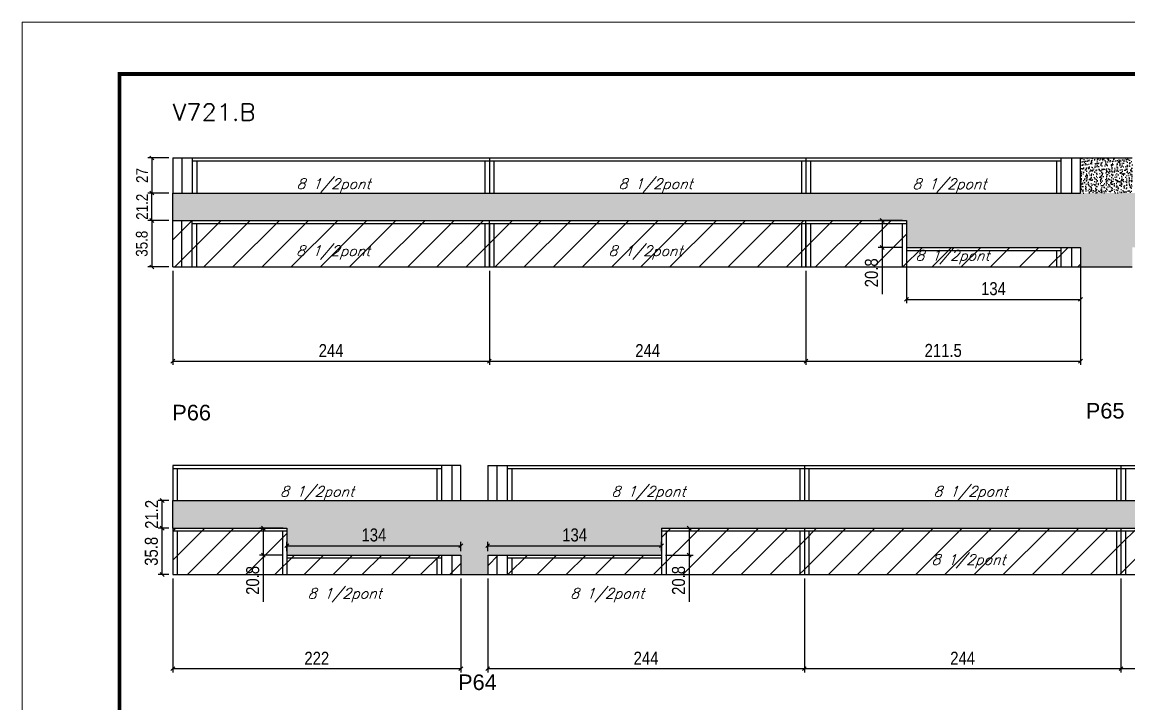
# Model space of a CAD drawing. Extents: x -20960 to -5926, y -2106 to 21915.
# Drawn here: x -7438 to -6586, y 14498 to 15024 of the extents above; entities that cross this region are included whole.
import ezdxf

# ---------------------------------------------------------------- set-up
doc = ezdxf.new("R2010")
doc.units = 0
doc.linetypes.add('DASHED', pattern=[0.75, 0.5, -0.25])
for name, color, linetype in [('5', 5, 'Continuous'), ('COTA', 241, 'Continuous'), ('Painéis', 200, 'Continuous'), ('Reaproveitamento', 251, 'Continuous'), ('SARR_2.2x7', 40, 'Continuous'), ('SARR_3.5x7', 81, 'Continuous'), ('texto', 7, 'Continuous')]:
    doc.layers.add(name, color=color, linetype=linetype)
for name, color, linetype, lineweight in [('Folhas', 255, 'Continuous', 9), ('SARRAFO DE PRESSAO', 251, 'DASHED', 9), ('Texto Seção', 7, 'Continuous', 15)]:
    doc.layers.add(name, color=color, linetype=linetype, lineweight=lineweight)
doc.styles.add('COTA TECNICA', font='techl___.ttf', dxfattribs={"height": 10})
doc.styles.add('COTA TECNICA-50', font='techl___.ttf', dxfattribs={"height": 9})
doc.styles.add('REGUA-120', font='ROMANS.shx', dxfattribs={"height": 15})
doc.styles.add('Romans', font='romans.shx')
doc.styles.get("Standard").update_dxf_attribs({"font": 'arial.ttf'})
doc.dimstyles.new('COTA PAINEL-50', dxfattribs={"dimtxt": 9, "dimasz": 3, "dimexe": 3, "dimexo": 3, "dimgap": 3, "dimtad": 1, "dimdec": 1, "dimzin": 12, "dimdsep": 46, "dimtxsty": 'COTA TECNICA-50', "dimblk1": 'OBLIQUE', "dimblk2": 'OBLIQUE', "dimsah": 1, "dimcen": 0.9, "dimclrd": 4, "dimclre": 4, "dimclrt": 240, "dimadec": 1, "dimazin": 3, "dimtfac": 1, "dimtdec": 1, "dimtmove": 0, "dimatfit": 3, "dimfxl": 1, "dimtolj": 1, "dimtzin": 12, "dimarcsym": 0})
doc.dimstyles.new('PAINEL', dxfattribs={"dimtxt": 10, "dimasz": 3, "dimexe": 3, "dimexo": 3, "dimgap": 3, "dimtad": 1, "dimdec": 1, "dimzin": 12, "dimdsep": 46, "dimtxsty": 'COTA TECNICA', "dimblk1": 'OBLIQUE', "dimblk2": 'OBLIQUE', "dimsah": 1, "dimcen": 0.9, "dimclrd": 4, "dimclre": 4, "dimclrt": 240, "dimadec": 1, "dimazin": 3, "dimtfac": 1, "dimtdec": 1, "dimtmove": 0, "dimatfit": 3, "dimfxl": 1, "dimtolj": 1, "dimtzin": 12, "dimarcsym": 0})
pattern_1 = [(45, (4755, -2297.15), (-11.22532, 11.22532), [])]
pattern_2 = [(45, (4755, -2319.664), (-11.22532, 11.22532), [])]

# ---------------------------------------------------------------- blocks, each defined once
blk = doc.blocks.new('9999999999')
at = {"layer": 'Folhas'}
blk.add_lwpolyline([(98138.98, 34190.21), (99623.98, 34190.21), (99623.98, 35240.21), (98138.98, 35240.21)], close=True, dxfattribs=at)
at = {"layer": 'Folhas', "color": 30, "const_width": 3}
blk.add_lwpolyline([(98213.98, 34230.21), (99583.98, 34230.21), (99583.98, 35200.21), (98213.98, 35200.21)], close=True, dxfattribs=at)
blk = doc.blocks.new('_Oblique')
at = {"color": 0, "linetype": 'ByBlock', "lineweight": -2}
blk.add_line((-0.5, -0.5), (0.5, 0.5), dxfattribs=at)
blk = doc.blocks.new('*D833')
at = {"layer": 'COTA', "color": 4, "lineweight": -2, "ltscale": 25, "transparency": 16777216}
for p, q in [((-7322.43, 14832.2), (-7322.43, 14759.66)), ((-7078.43, 14832.2), (-7078.43, 14759.66)), ((-7322.43, 14762.66), (-7078.43, 14762.66))]:
    blk.add_line(p, q, dxfattribs=at)
at = {"layer": 'Defpoints', "color": 0, "ltscale": 25, "transparency": 16777216}
for p in [(-7322.43, 14835.2), (-7078.43, 14835.2), (-7078.43, 14762.66)]:
    blk.add_point(p, dxfattribs=at)
at = {"layer": 'COTA', "color": 4, "lineweight": -2, "ltscale": 25, "transparency": 16777216, "xscale": 3, "yscale": 3, "zscale": 3, "rotation": 180}
blk.add_blockref('_Oblique', (-7322.43, 14762.66), dxfattribs=at)
at = {"layer": 'COTA', "color": 4, "lineweight": -2, "ltscale": 25, "transparency": 16777216, "xscale": 3, "yscale": 3, "zscale": 3}
blk.add_blockref('_Oblique', (-7078.43, 14762.66), dxfattribs=at)
at = {"layer": 'COTA', "color": 240, "ltscale": 25, "transparency": 16777216, "insert": (-7200.43, 14770.73), "char_height": 10, "attachment_point": 5, "style": 'COTA TECNICA'}
blk.add_mtext('\\A1;244', dxfattribs=at)
blk = doc.blocks.new('*D834')
at = {"layer": 'COTA', "color": 4, "lineweight": -2, "ltscale": 25, "transparency": 16777216}
for p, q in [((-7078.43, 14832.2), (-7078.43, 14759.66)), ((-6834.43, 14832.2), (-6834.43, 14759.66)), ((-7078.43, 14762.66), (-6834.43, 14762.66))]:
    blk.add_line(p, q, dxfattribs=at)
at = {"layer": 'Defpoints', "color": 0, "ltscale": 25, "transparency": 16777216}
for p in [(-7078.43, 14835.2), (-6834.43, 14835.2), (-6834.43, 14762.66)]:
    blk.add_point(p, dxfattribs=at)
at = {"layer": 'COTA', "color": 4, "lineweight": -2, "ltscale": 25, "transparency": 16777216, "xscale": 3, "yscale": 3, "zscale": 3, "rotation": 180}
blk.add_blockref('_Oblique', (-7078.43, 14762.66), dxfattribs=at)
at = {"layer": 'COTA', "color": 4, "lineweight": -2, "ltscale": 25, "transparency": 16777216, "xscale": 3, "yscale": 3, "zscale": 3}
blk.add_blockref('_Oblique', (-6834.43, 14762.66), dxfattribs=at)
at = {"layer": 'COTA', "color": 240, "ltscale": 25, "transparency": 16777216, "insert": (-6956.43, 14770.73), "char_height": 10, "attachment_point": 5, "style": 'COTA TECNICA'}
blk.add_mtext('\\A1;244', dxfattribs=at)
blk = doc.blocks.new('*D852')
at = {"layer": 'COTA', "color": 4, "lineweight": -2, "ltscale": 25, "transparency": 16777216}
for p, q in [((-6834.43, 14832.2), (-6834.43, 14759.66)), ((-6622.93, 14832.2), (-6622.93, 14759.66)), ((-6834.43, 14762.66), (-6622.93, 14762.66))]:
    blk.add_line(p, q, dxfattribs=at)
at = {"layer": 'Defpoints', "color": 0, "ltscale": 25, "transparency": 16777216}
for p in [(-6834.43, 14835.2), (-6622.93, 14835.2), (-6622.93, 14762.66)]:
    blk.add_point(p, dxfattribs=at)
at = {"layer": 'COTA', "color": 4, "lineweight": -2, "ltscale": 25, "transparency": 16777216, "xscale": 3, "yscale": 3, "zscale": 3, "rotation": 180}
blk.add_blockref('_Oblique', (-6834.43, 14762.66), dxfattribs=at)
at = {"layer": 'COTA', "color": 4, "lineweight": -2, "ltscale": 25, "transparency": 16777216, "xscale": 3, "yscale": 3, "zscale": 3}
blk.add_blockref('_Oblique', (-6622.93, 14762.66), dxfattribs=at)
at = {"layer": 'COTA', "color": 240, "ltscale": 25, "transparency": 16777216, "insert": (-6728.68, 14770.77), "char_height": 10, "attachment_point": 5, "style": 'COTA TECNICA'}
blk.add_mtext('\\A1;211.5', dxfattribs=at)
blk = doc.blocks.new('*D853')
at = {"layer": 'COTA', "color": 4, "lineweight": -2, "ltscale": 25, "transparency": 16777216}
for p, q in [((-6756.93, 14847.2), (-6756.93, 14807.2)), ((-6622.93, 14847.2), (-6622.93, 14807.2)), ((-6756.93, 14810.2), (-6622.93, 14810.2))]:
    blk.add_line(p, q, dxfattribs=at)
at = {"layer": 'Defpoints', "color": 0, "ltscale": 25, "transparency": 16777216}
for p in [(-6756.93, 14850.2), (-6622.93, 14850.2), (-6622.93, 14810.2)]:
    blk.add_point(p, dxfattribs=at)
at = {"layer": 'COTA', "color": 4, "lineweight": -2, "ltscale": 25, "transparency": 16777216, "xscale": 3, "yscale": 3, "zscale": 3, "rotation": 180}
blk.add_blockref('_Oblique', (-6756.93, 14810.2), dxfattribs=at)
at = {"layer": 'COTA', "color": 4, "lineweight": -2, "ltscale": 25, "transparency": 16777216, "xscale": 3, "yscale": 3, "zscale": 3}
blk.add_blockref('_Oblique', (-6622.93, 14810.2), dxfattribs=at)
at = {"layer": 'COTA', "color": 240, "ltscale": 25, "transparency": 16777216, "insert": (-6689.93, 14818.42), "char_height": 10, "attachment_point": 5, "style": 'COTA TECNICA'}
blk.add_mtext('\\A1;134', dxfattribs=at)
blk = doc.blocks.new('*D855')
at = {"layer": 'COTA', "color": 4, "lineweight": -2, "ltscale": 25, "transparency": 16777216}
for p, q in [((-6759.93, 14871), (-6778.79, 14871)), ((-6775.79, 14871), (-6775.79, 14850.2)), ((-6759.93, 14850.2), (-6778.79, 14850.2)), ((-6775.79, 14850.2), (-6775.79, 14814.15))]:
    blk.add_line(p, q, dxfattribs=at)
at = {"layer": 'Defpoints', "color": 0, "ltscale": 25, "transparency": 16777216}
for p in [(-6756.93, 14871), (-6775.79, 14850.2), (-6756.93, 14850.2)]:
    blk.add_point(p, dxfattribs=at)
at = {"layer": 'COTA', "color": 4, "lineweight": -2, "ltscale": 25, "transparency": 16777216, "xscale": 3, "yscale": 3, "zscale": 3}
for p, rotation in [((-6775.79, 14871), 90), ((-6775.79, 14850.2), 270)]:
    blk.add_blockref('_Oblique', p, dxfattribs=dict(at, rotation=rotation))
at = {"layer": 'COTA', "color": 240, "ltscale": 25, "transparency": 16777216, "insert": (-6783.92, 14830.68), "char_height": 10, "attachment_point": 5, "rotation": 90, "style": 'COTA TECNICA'}
blk.add_mtext('\\A1;20.8', dxfattribs=at)
blk = doc.blocks.new('*D837')
at = {"layer": 'COTA', "color": 4, "lineweight": -2, "ltscale": 25, "transparency": 16777216}
for p, q in [((-7322.43, 14595.08), (-7322.43, 14522.54)), ((-7100.43, 14595.08), (-7100.43, 14522.54)), ((-7322.43, 14525.54), (-7100.43, 14525.54))]:
    blk.add_line(p, q, dxfattribs=at)
at = {"layer": 'Defpoints', "color": 0, "ltscale": 25, "transparency": 16777216}
for p in [(-7322.43, 14598.08), (-7100.43, 14598.08), (-7100.43, 14525.54)]:
    blk.add_point(p, dxfattribs=at)
at = {"layer": 'COTA', "color": 4, "lineweight": -2, "ltscale": 25, "transparency": 16777216, "xscale": 3, "yscale": 3, "zscale": 3, "rotation": 180}
blk.add_blockref('_Oblique', (-7322.43, 14525.54), dxfattribs=at)
at = {"layer": 'COTA', "color": 4, "lineweight": -2, "ltscale": 25, "transparency": 16777216, "xscale": 3, "yscale": 3, "zscale": 3}
blk.add_blockref('_Oblique', (-7100.43, 14525.54), dxfattribs=at)
at = {"layer": 'COTA', "color": 240, "ltscale": 25, "transparency": 16777216, "insert": (-7211.43, 14533.54), "char_height": 10, "attachment_point": 5, "style": 'COTA TECNICA'}
blk.add_mtext('\\A1;222', dxfattribs=at)
blk = doc.blocks.new('*D859')
at = {"layer": 'COTA', "color": 4, "lineweight": -2, "ltscale": 25, "transparency": 16777216}
for p, q in [((-7234.43, 14616.08), (-7234.43, 14623.32)), ((-7234.43, 14620.32), (-7100.43, 14620.32)), ((-7100.43, 14616.08), (-7100.43, 14623.32))]:
    blk.add_line(p, q, dxfattribs=at)
at = {"layer": 'Defpoints', "color": 0, "ltscale": 25, "transparency": 16777216}
for p in [(-7100.43, 14620.32), (-7234.43, 14613.08), (-7100.43, 14613.08)]:
    blk.add_point(p, dxfattribs=at)
at = {"layer": 'COTA', "color": 4, "lineweight": -2, "ltscale": 25, "transparency": 16777216, "xscale": 3, "yscale": 3, "zscale": 3, "rotation": 180}
blk.add_blockref('_Oblique', (-7234.43, 14620.32), dxfattribs=at)
at = {"layer": 'COTA', "color": 4, "lineweight": -2, "ltscale": 25, "transparency": 16777216, "xscale": 3, "yscale": 3, "zscale": 3}
blk.add_blockref('_Oblique', (-7100.43, 14620.32), dxfattribs=at)
at = {"layer": 'COTA', "color": 240, "ltscale": 25, "transparency": 16777216, "insert": (-7167.43, 14628.54), "char_height": 10, "attachment_point": 5, "style": 'COTA TECNICA'}
blk.add_mtext('\\A1;134', dxfattribs=at)
blk = doc.blocks.new('*D860')
at = {"layer": 'COTA', "color": 4, "lineweight": -2, "ltscale": 25, "transparency": 16777216}
for p, q in [((-7237.43, 14633.88), (-7255.64, 14633.88)), ((-7252.64, 14633.88), (-7252.64, 14613.08)), ((-7237.43, 14613.08), (-7255.64, 14613.08)), ((-7252.64, 14613.08), (-7252.64, 14577.04))]:
    blk.add_line(p, q, dxfattribs=at)
at = {"layer": 'Defpoints', "color": 0, "ltscale": 25, "transparency": 16777216}
for p in [(-7234.43, 14633.88), (-7252.64, 14613.08), (-7234.43, 14613.08)]:
    blk.add_point(p, dxfattribs=at)
at = {"layer": 'COTA', "color": 4, "lineweight": -2, "ltscale": 25, "transparency": 16777216, "xscale": 3, "yscale": 3, "zscale": 3}
for p, rotation in [((-7252.64, 14633.88), 90), ((-7252.64, 14613.08), 270)]:
    blk.add_blockref('_Oblique', p, dxfattribs=dict(at, rotation=rotation))
at = {"layer": 'COTA', "color": 240, "ltscale": 25, "transparency": 16777216, "insert": (-7260.77, 14593.56), "char_height": 10, "attachment_point": 5, "rotation": 90, "style": 'COTA TECNICA'}
blk.add_mtext('\\A1;20.8', dxfattribs=at)
blk = doc.blocks.new('*D840')
at = {"layer": 'COTA', "color": 4, "lineweight": -2, "ltscale": 25, "transparency": 16777216}
for p, q in [((-7079.7, 14595.08), (-7079.7, 14522.54)), ((-6835.7, 14541.08), (-6835.7, 14522.54)), ((-7079.7, 14525.54), (-6835.7, 14525.54))]:
    blk.add_line(p, q, dxfattribs=at)
at = {"layer": 'Defpoints', "color": 0, "ltscale": 25, "transparency": 16777216}
for p in [(-7079.7, 14598.08), (-6835.7, 14544.08), (-6835.7, 14525.54)]:
    blk.add_point(p, dxfattribs=at)
at = {"layer": 'COTA', "color": 4, "lineweight": -2, "ltscale": 25, "transparency": 16777216, "xscale": 3, "yscale": 3, "zscale": 3, "rotation": 180}
blk.add_blockref('_Oblique', (-7079.7, 14525.54), dxfattribs=at)
at = {"layer": 'COTA', "color": 4, "lineweight": -2, "ltscale": 25, "transparency": 16777216, "xscale": 3, "yscale": 3, "zscale": 3}
blk.add_blockref('_Oblique', (-6835.7, 14525.54), dxfattribs=at)
at = {"layer": 'COTA', "color": 240, "ltscale": 25, "transparency": 16777216, "insert": (-6957.7, 14533.61), "char_height": 10, "attachment_point": 5, "style": 'COTA TECNICA'}
blk.add_mtext('\\A1;244', dxfattribs=at)
blk = doc.blocks.new('*D864')
at = {"layer": 'COTA', "color": 4, "lineweight": -2, "ltscale": 25, "transparency": 16777216}
for p, q in [((-6835.7, 14595.08), (-6835.7, 14522.54)), ((-6591.7, 14595.08), (-6591.7, 14522.54)), ((-6835.7, 14525.54), (-6591.7, 14525.54))]:
    blk.add_line(p, q, dxfattribs=at)
at = {"layer": 'Defpoints', "color": 0, "ltscale": 25, "transparency": 16777216}
for p in [(-6835.7, 14598.08), (-6591.7, 14598.08), (-6591.7, 14525.54)]:
    blk.add_point(p, dxfattribs=at)
at = {"layer": 'COTA', "color": 4, "lineweight": -2, "ltscale": 25, "transparency": 16777216, "xscale": 3, "yscale": 3, "zscale": 3, "rotation": 180}
blk.add_blockref('_Oblique', (-6835.7, 14525.54), dxfattribs=at)
at = {"layer": 'COTA', "color": 4, "lineweight": -2, "ltscale": 25, "transparency": 16777216, "xscale": 3, "yscale": 3, "zscale": 3}
blk.add_blockref('_Oblique', (-6591.7, 14525.54), dxfattribs=at)
at = {"layer": 'COTA', "color": 240, "ltscale": 25, "transparency": 16777216, "insert": (-6713.7, 14533.61), "char_height": 10, "attachment_point": 5, "style": 'COTA TECNICA'}
blk.add_mtext('\\A1;244', dxfattribs=at)
blk = doc.blocks.new('*D841')
at = {"layer": 'COTA', "color": 4, "lineweight": -2, "ltscale": 25, "transparency": 16777216}
for p, q in [((-6591.7, 14595.08), (-6591.7, 14522.54)), ((-6369.7, 14595.08), (-6369.7, 14522.54)), ((-6591.7, 14525.54), (-6369.7, 14525.54))]:
    blk.add_line(p, q, dxfattribs=at)
at = {"layer": 'Defpoints', "color": 0, "ltscale": 25, "transparency": 16777216}
for p in [(-6591.7, 14598.08), (-6369.7, 14598.08), (-6369.7, 14525.54)]:
    blk.add_point(p, dxfattribs=at)
at = {"layer": 'COTA', "color": 4, "lineweight": -2, "ltscale": 25, "transparency": 16777216, "xscale": 3, "yscale": 3, "zscale": 3, "rotation": 180}
blk.add_blockref('_Oblique', (-6591.7, 14525.54), dxfattribs=at)
at = {"layer": 'COTA', "color": 4, "lineweight": -2, "ltscale": 25, "transparency": 16777216, "xscale": 3, "yscale": 3, "zscale": 3}
blk.add_blockref('_Oblique', (-6369.7, 14525.54), dxfattribs=at)
at = {"layer": 'COTA', "color": 240, "ltscale": 25, "transparency": 16777216, "insert": (-6480.7, 14533.54), "char_height": 10, "attachment_point": 5, "style": 'COTA TECNICA'}
blk.add_mtext('\\A1;222', dxfattribs=at)
blk = doc.blocks.new('*D842')
at = {"layer": 'COTA', "color": 4, "lineweight": -2, "ltscale": 25, "transparency": 16777216}
for p, q in [((-7079.7, 14616.08), (-7079.7, 14623.32)), ((-7079.7, 14620.32), (-6945.7, 14620.32)), ((-6945.7, 14616.08), (-6945.7, 14623.32))]:
    blk.add_line(p, q, dxfattribs=at)
at = {"layer": 'Defpoints', "color": 0, "ltscale": 25, "transparency": 16777216}
for p in [(-6945.7, 14620.32), (-7079.7, 14613.08), (-6945.7, 14613.08)]:
    blk.add_point(p, dxfattribs=at)
at = {"layer": 'COTA', "color": 4, "lineweight": -2, "ltscale": 25, "transparency": 16777216, "xscale": 3, "yscale": 3, "zscale": 3, "rotation": 180}
blk.add_blockref('_Oblique', (-7079.7, 14620.32), dxfattribs=at)
at = {"layer": 'COTA', "color": 4, "lineweight": -2, "ltscale": 25, "transparency": 16777216, "xscale": 3, "yscale": 3, "zscale": 3}
blk.add_blockref('_Oblique', (-6945.7, 14620.32), dxfattribs=at)
at = {"layer": 'COTA', "color": 240, "ltscale": 25, "transparency": 16777216, "insert": (-7012.7, 14628.54), "char_height": 10, "attachment_point": 5, "style": 'COTA TECNICA'}
blk.add_mtext('\\A1;134', dxfattribs=at)
blk = doc.blocks.new('*D865')
at = {"layer": 'COTA', "color": 4, "lineweight": -2, "ltscale": 25, "transparency": 16777216}
for p, q in [((-6942.7, 14633.88), (-6921.49, 14633.88)), ((-6924.49, 14633.88), (-6924.49, 14613.08)), ((-6942.7, 14613.08), (-6921.49, 14613.08)), ((-6924.49, 14613.08), (-6924.49, 14577.04))]:
    blk.add_line(p, q, dxfattribs=at)
at = {"layer": 'Defpoints', "color": 0, "ltscale": 25, "transparency": 16777216}
for p in [(-6945.7, 14633.88), (-6945.7, 14613.08), (-6924.49, 14613.08)]:
    blk.add_point(p, dxfattribs=at)
at = {"layer": 'COTA', "color": 4, "lineweight": -2, "ltscale": 25, "transparency": 16777216, "xscale": 3, "yscale": 3, "zscale": 3}
for p, rotation in [((-6924.49, 14633.88), 90), ((-6924.49, 14613.08), 270)]:
    blk.add_blockref('_Oblique', p, dxfattribs=dict(at, rotation=rotation))
at = {"layer": 'COTA', "color": 240, "ltscale": 25, "transparency": 16777216, "insert": (-6932.61, 14593.56), "char_height": 10, "attachment_point": 5, "rotation": 90, "style": 'COTA TECNICA'}
blk.add_mtext('\\A1;20.8', dxfattribs=at)
blk = doc.blocks.new('*D849')
at = {"layer": 'COTA', "color": 4, "lineweight": -2, "ltscale": 25, "transparency": 16777216}
for p, q in [((-7325.43, 14633.88), (-7333.64, 14633.88)), ((-7330.64, 14598.08), (-7330.64, 14633.88)), ((-7325.43, 14598.08), (-7333.64, 14598.08))]:
    blk.add_line(p, q, dxfattribs=at)
at = {"layer": 'Defpoints', "color": 0, "ltscale": 25, "transparency": 16777216}
for p in [(-7330.64, 14633.88), (-7322.43, 14633.88), (-7322.43, 14598.08)]:
    blk.add_point(p, dxfattribs=at)
at = {"layer": 'COTA', "color": 4, "lineweight": -2, "ltscale": 25, "transparency": 16777216, "xscale": 3, "yscale": 3, "zscale": 3}
for p, rotation in [((-7330.64, 14633.88), 90), ((-7330.64, 14598.08), 270)]:
    blk.add_blockref('_Oblique', p, dxfattribs=dict(at, rotation=rotation))
at = {"layer": 'COTA', "color": 240, "ltscale": 25, "transparency": 16777216, "insert": (-7338.88, 14615.98), "char_height": 10, "attachment_point": 5, "rotation": 90, "style": 'COTA TECNICA'}
blk.add_mtext('\\A1;35.8', dxfattribs=at)
blk = doc.blocks.new('*D850')
at = {"layer": 'COTA', "color": 4, "lineweight": -2, "ltscale": 25, "transparency": 16777216}
for p, q in [((-7325.43, 14655.08), (-7333.64, 14655.08)), ((-7330.64, 14633.88), (-7330.64, 14655.08)), ((-7325.43, 14633.88), (-7333.64, 14633.88))]:
    blk.add_line(p, q, dxfattribs=at)
at = {"layer": 'Defpoints', "color": 0, "ltscale": 25, "transparency": 16777216}
for p in [(-7330.64, 14655.08), (-7322.43, 14655.08), (-7322.43, 14633.88)]:
    blk.add_point(p, dxfattribs=at)
at = {"layer": 'COTA', "color": 4, "lineweight": -2, "ltscale": 25, "transparency": 16777216, "xscale": 3, "yscale": 3, "zscale": 3}
for p, rotation in [((-7330.64, 14655.08), 90), ((-7330.64, 14633.88), 270)]:
    blk.add_blockref('_Oblique', p, dxfattribs=dict(at, rotation=rotation))
at = {"layer": 'COTA', "color": 240, "ltscale": 25, "transparency": 16777216, "insert": (-7338.7, 14644.48), "char_height": 10, "attachment_point": 5, "rotation": 90, "style": 'COTA TECNICA'}
blk.add_mtext('\\A1;21.2', dxfattribs=at)
blk = doc.blocks.new('*D845')
at = {"layer": 'COTA', "color": 4, "lineweight": -2, "transparency": 16777216}
for p, q in [((-7325.43, 14892.2), (-7341.53, 14892.2)), ((-7338.53, 14871), (-7338.53, 14892.2)), ((-7325.43, 14871), (-7341.53, 14871))]:
    blk.add_line(p, q, dxfattribs=at)
at = {"layer": 'Defpoints', "color": 0, "transparency": 16777216}
for p in [(-7338.53, 14892.2), (-7322.43, 14892.2), (-7322.43, 14871)]:
    blk.add_point(p, dxfattribs=at)
at = {"layer": 'COTA', "color": 4, "lineweight": -2, "transparency": 16777216, "xscale": 3, "yscale": 3, "zscale": 3}
for p, rotation in [((-7338.53, 14892.2), 90), ((-7338.53, 14871), 270)]:
    blk.add_blockref('_Oblique', p, dxfattribs=dict(at, rotation=rotation))
at = {"layer": 'COTA', "color": 240, "transparency": 16777216, "insert": (-7346.08, 14881.6), "char_height": 9, "attachment_point": 5, "rotation": 90, "style": 'COTA TECNICA-50'}
blk.add_mtext('\\A1;21.2', dxfattribs=at)
blk = doc.blocks.new('*D846')
at = {"layer": 'COTA', "color": 4, "lineweight": -2, "transparency": 16777216}
for p, q in [((-7325.43, 14871), (-7341.53, 14871)), ((-7338.53, 14871), (-7338.53, 14835.2)), ((-7325.43, 14835.2), (-7341.53, 14835.2))]:
    blk.add_line(p, q, dxfattribs=at)
at = {"layer": 'Defpoints', "color": 0, "transparency": 16777216}
for p in [(-7322.43, 14871), (-7338.53, 14835.2), (-7322.43, 14835.2)]:
    blk.add_point(p, dxfattribs=at)
at = {"layer": 'COTA', "color": 4, "lineweight": -2, "transparency": 16777216, "xscale": 3, "yscale": 3, "zscale": 3}
for p, rotation in [((-7338.53, 14871), 90), ((-7338.53, 14835.2), 270)]:
    blk.add_blockref('_Oblique', p, dxfattribs=dict(at, rotation=rotation))
at = {"layer": 'COTA', "color": 240, "transparency": 16777216, "insert": (-7346.24, 14853.1), "char_height": 9, "attachment_point": 5, "rotation": 90, "style": 'COTA TECNICA-50'}
blk.add_mtext('\\A1;35.8', dxfattribs=at)
blk = doc.blocks.new('*D873')
at = {"layer": 'COTA', "color": 4, "lineweight": -2, "transparency": 16777216}
for p, q in [((-7325.43, 14919.2), (-7341.53, 14919.2)), ((-7338.53, 14919.2), (-7338.53, 14892.2)), ((-7325.43, 14892.2), (-7341.53, 14892.2))]:
    blk.add_line(p, q, dxfattribs=at)
at = {"layer": 'Defpoints', "color": 0, "transparency": 16777216}
for p in [(-7322.43, 14919.2), (-7338.53, 14892.2), (-7322.43, 14892.2)]:
    blk.add_point(p, dxfattribs=at)
at = {"layer": 'COTA', "color": 4, "lineweight": -2, "transparency": 16777216, "xscale": 3, "yscale": 3, "zscale": 3}
for p, rotation in [((-7338.53, 14919.2), 90), ((-7338.53, 14892.2), 270)]:
    blk.add_blockref('_Oblique', p, dxfattribs=dict(at, rotation=rotation))
at = {"layer": 'COTA', "color": 240, "transparency": 16777216, "insert": (-7346.09, 14905.7), "char_height": 9, "attachment_point": 5, "rotation": 90, "style": 'COTA TECNICA-50'}
blk.add_mtext('\\A1;27', dxfattribs=at)

msp = doc.modelspace()

# ---------------------------------------------------------------- hatches: boundary and pattern name
at = {"layer": 'COTA', "linetype": 'ByBlock'}
h = msp.add_hatch(dxfattribs=at)
h.set_pattern_fill('AR-CONC', color=256, scale=0.03)
h.set_pattern_definition([(50, (4768.5, 2297.15), (5.4655401, -0.4781726), [0.5715, -6.2865]), (355, (4768.5, 2297.15), (-1.0573026, 5.7317054), [0.4572, -5.0292175]), (100.451445, (4768.9555, 2297.1104), (4.4082374, 5.2535326), [0.4857003, -5.3427073]), (46.1842, (4768.5, 2298.674), (8.1323712, -1.2612698), [0.85725, -9.42975]), (96.63556, (4769.178, 2298.569), (7.122124, 7.4227837), [0.7285507, -8.0140682]), (351.18415, (4768.5, 2298.674), (7.122124, 7.4227837), [0.685799, -7.543792]), (21, (4769.262, 2298.293), (4.5484317, -3.067956), [0.5715, -6.2865]), (326, (4769.262, 2298.293), (1.8540609, 5.525639), [0.4572, -5.0292]), (71.451445, (4769.641, 2298.0376), (6.4024926, 2.457683), [0.4857003, -5.3426981]), (37.5, (4768.5, 2297.1502), (0.0926581, 2.53665117), [0, -4.96824, 0, -5.1054, 0, -5.04825]), (7.5, (4768.5, 2297.1502), (2.00458988, 3.00541724), [0, -2.91084, 0, -4.85394, 0, -1.92405]), (327.5, (4766.8007, 2297.1502), (4.06771786, -0.17186232), [0, -1.905, 0, -5.9436, 0, -7.8867]), (317.5, (4766.0387, 2297.1502), (4.44387544, 0.7627947), [0, -2.4765, 0, -3.94716, 0, -5.6007])])
h.paths.add_polyline_path([(-6582.93, 14919.2), (-6622.93, 14919.2), (-6622.93, 14892.2), (-6582.93, 14892.2)])
h = msp.add_hatch(dxfattribs=at)
h.set_pattern_fill('AR-CONC', color=256, scale=0.03)
h.set_pattern_definition([(50, (-146243.808, -16891.452), (5.46554007, -0.47817257), [0.5715, -6.2865]), (355, (-146243.808, -16891.452), (-1.05730264, 5.73170536), [0.4572, -5.02921753]), (100.4514447, (-146243.3526, -16891.492), (4.40823741, 5.25353256), [0.48570026, -5.34270734]), (46.1842, (-146243.808, -16889.928), (8.13237123, -1.26126984), [0.85725, -9.42975]), (96.6355576, (-146243.13, -16890.033), (7.122124, 7.42278374), [0.7285507, -8.01406824]), (351.184151, (-146243.808, -16889.928), (7.122124, 7.42278374), [0.685799, -7.54379196]), (21, (-146243.046, -16890.309), (4.54843174, -3.06795595), [0.5715, -6.2865]), (326, (-146243.046, -16890.309), (1.85406085, 5.52563898), [0.4572, -5.0292]), (71.451445, (-146242.667, -16890.565), (6.40249258, 2.45768307), [0.48570026, -5.34269813]), (37.5, (-146243.808, -16891.4522), (0.092658098, 2.536651166), [0, -4.96824, 0, -5.1054, 0, -5.04825]), (7.5, (-146243.808, -16891.4522), (2.004589875, 3.005417245), [0, -2.91084, 0, -4.85394, 0, -1.92405]), (327.5, (-146245.5073, -16891.4522), (4.067717855, -0.17186232), [0, -1.905, 0, -5.9436, 0, -7.8867]), (317.5, (-146246.2693, -16891.4522), (4.44387544, 0.76279473), [0, -2.4765, 0, -3.94716, 0, -5.6007])])
h.paths.add_polyline_path([(-6622.93, 14892.2), (-6756.93, 14892.2), (-7322.43, 14892.2), (-7322.43, 14871), (-6756.93, 14871), (-6756.93, 14850.2), (-6622.93, 14850.2), (-6622.93, 14835.2), (-6582.93, 14835.2), (-6582.93, 14850.2), (-6448.93, 14850.2), (-6448.93, 14871), (-6094.93, 14871), (-6094.93, 14871), (-6094.93, 14892.2), (-6448.93, 14892.2), (-6582.93, 14892.2)])
h = msp.add_hatch(dxfattribs=at)
h.set_pattern_fill('AR-CONC', color=256, scale=0.03)
h.set_pattern_definition([(50, (-147763.463, -14906.503), (5.46554007, -0.47817257), [0.5715, -6.2865]), (355, (-147763.463, -14906.503), (-1.05730264, 5.73170536), [0.4572, -5.02921753]), (100.4514447, (-147763.0074, -14906.543), (4.40823741, 5.25353256), [0.48570026, -5.34270734]), (46.1842, (-147763.463, -14904.979), (8.13237123, -1.26126984), [0.85725, -9.42975]), (96.6355576, (-147762.785, -14905.084), (7.122124, 7.42278374), [0.7285507, -8.01406824]), (351.184151, (-147763.463, -14904.979), (7.122124, 7.42278374), [0.685799, -7.54379196]), (21, (-147762.701, -14905.36), (4.54843174, -3.06795595), [0.5715, -6.2865]), (326, (-147762.701, -14905.36), (1.85406085, 5.52563898), [0.4572, -5.0292]), (71.451445, (-147762.322, -14905.6156), (6.40249258, 2.45768307), [0.48570026, -5.34269813]), (37.5, (-147763.4629, -14906.503), (0.092658098, 2.536651166), [0, -4.96824, 0, -5.1054, 0, -5.04825]), (7.5, (-147763.463, -14906.503), (2.004589875, 3.005417245), [0, -2.91084, 0, -4.85394, 0, -1.92405]), (327.5, (-147765.1622, -14906.503), (4.067717855, -0.17186232), [0, -1.905, 0, -5.9436, 0, -7.8867]), (317.5, (-147765.924, -14906.503), (4.44387544, 0.76279473), [0, -2.4765, 0, -3.94716, 0, -5.6007])])
h.paths.add_polyline_path([(-7322.43, 14655.08), (-7322.43, 14633.88), (-7234.43, 14633.88), (-7234.43, 14613.08), (-7100.43, 14613.08), (-7100.43, 14598.08), (-7079.7, 14598.08), (-7079.7, 14613.08), (-6945.7, 14613.08), (-6945.7, 14631.68), (-6945.7, 14633.88), (-6503.7, 14633.88), (-6503.7, 14613.08), (-6369.7, 14613.08), (-6369.7, 14655.08)])
h.paths.add_polyline_path([(-6517.79, 14633.88), (-6517.79, 14640.7), (-6538.37, 14640.7), (-6538.37, 14633.88)], flags=16)
at = {"layer": 'Reaproveitamento'}
h = msp.add_hatch(dxfattribs=at)
h.set_pattern_fill('ANSI31', color=256, scale=5)
h.set_pattern_definition(pattern_1)
h.paths.add_polyline_path([(-7322.43, 14835.2), (-7078.43, 14835.2), (-7078.43, 14871), (-7322.43, 14871)])
h = msp.add_hatch(dxfattribs=at)
h.set_pattern_fill('ANSI31', color=256, scale=5)
h.set_pattern_definition(pattern_1)
h.paths.add_polyline_path([(-7078.43, 14871), (-7078.43, 14835.2), (-6834.43, 14835.2), (-6834.43, 14871)])
h = msp.add_hatch(dxfattribs=at)
h.set_pattern_fill('ANSI31', color=256, scale=5)
h.set_pattern_definition(pattern_1)
h.paths.add_polyline_path([(-6834.43, 14835.2), (-6622.93, 14835.2), (-6622.93, 14850.2), (-6756.93, 14850.2), (-6756.93, 14871), (-6834.43, 14871)])
h = msp.add_hatch(dxfattribs=at)
h.set_pattern_fill('ANSI31', color=256, scale=5)
h.set_pattern_definition(pattern_2)
h.paths.add_polyline_path([(-7322.43, 14598.08), (-7100.43, 14598.08), (-7100.43, 14613.08), (-7234.43, 14613.08), (-7234.43, 14633.88), (-7322.43, 14633.88)])
h = msp.add_hatch(dxfattribs=at)
h.set_pattern_fill('ANSI31', color=256, scale=5)
h.set_pattern_definition(pattern_2)
h.paths.add_polyline_path([(-7079.7, 14598.08), (-6835.7, 14598.08), (-6835.7, 14633.88), (-6945.7, 14633.88), (-6945.7, 14613.08), (-7079.7, 14613.08)])
h = msp.add_hatch(dxfattribs=at)
h.set_pattern_fill('ANSI31', color=256, scale=5)
h.set_pattern_definition(pattern_2)
h.paths.add_polyline_path([(-6835.7, 14598.08), (-6591.7, 14598.08), (-6591.7, 14633.88), (-6835.7, 14633.88)])
h = msp.add_hatch(dxfattribs=at)
h.set_pattern_fill('ANSI31', color=256, scale=5)
h.set_pattern_definition(pattern_2)
h.paths.add_polyline_path([(-6591.7, 14598.08), (-6369.7, 14598.08), (-6369.7, 14613.08), (-6503.7, 14613.08), (-6503.7, 14633.88), (-6591.7, 14633.88)])

# ---------------------------------------------------------------- linework, layer by layer
at = {"layer": 'COTA', "linetype": 'ByBlock'}
for p, q in [((-6622.93, 14919.2), (-6582.93, 14919.2)), ((-7322.43, 14892.2), (-6756.93, 14892.2)), ((-7322.43, 14871), (-7322.43, 14892.2)), ((-6756.93, 14892.2), (-6622.93, 14892.2)), ((-6622.93, 14835.2), (-6582.93, 14835.2)), ((-7322.43, 14655.08), (-6369.7, 14655.08)), ((-7322.43, 14633.88), (-7322.43, 14655.08)), ((-7100.43, 14598.08), (-7079.7, 14598.08))]:
    msp.add_line(p, q, dxfattribs=at)
at = {"layer": 'Painéis', "linetype": 'ByBlock'}
for p, q in [((-7322.43, 14919.2), (-6622.93, 14919.2)), ((-7078.43, 14919.2), (-7078.43, 14892.2)), ((-6834.43, 14919.2), (-6834.43, 14892.2)), ((-7322.43, 14892.2), (-6622.93, 14892.2)), ((-7079.7, 14682.08), (-6369.7, 14682.08)), ((-6835.7, 14682.08), (-6835.7, 14655.08)), ((-6591.7, 14682.08), (-6591.7, 14655.08)), ((-7079.7, 14655.08), (-6369.7, 14655.08))]:
    msp.add_line(p, q, dxfattribs=at)
at = {"layer": 'Painéis'}
for p, q in [((-7322.43, 14919.2), (-7322.43, 14892.2)), ((-6622.93, 14892.2), (-6622.93, 14919.2)), ((-7322.43, 14871), (-6756.93, 14871)), ((-7322.43, 14835.2), (-7322.43, 14871)), ((-6756.93, 14850.2), (-6622.93, 14850.2)), ((-7322.43, 14835.2), (-6622.93, 14835.2)), ((-7079.7, 14682.08), (-7079.7, 14655.08)), ((-7322.43, 14633.88), (-7234.43, 14633.88)), ((-6945.7, 14633.88), (-6503.7, 14633.88)), ((-7234.43, 14613.08), (-7100.43, 14613.08)), ((-7079.7, 14613.08), (-6945.7, 14613.08)), ((-7079.7, 14613.08), (-7079.7, 14598.08)), ((-7322.43, 14598.08), (-7100.43, 14598.08)), ((-7079.7, 14598.08), (-6369.7, 14598.08))]:
    msp.add_line(p, q, dxfattribs=at)
at = {"layer": 'Painéis', "ltscale": 25}
for p, q in [((-7078.43, 14835.2), (-7078.43, 14871)), ((-6834.43, 14835.2), (-6834.43, 14871)), ((-6756.93, 14871), (-6756.93, 14850.2)), ((-6622.93, 14850.2), (-6622.93, 14835.2)), ((-7322.43, 14633.88), (-7322.43, 14598.08)), ((-7234.43, 14633.88), (-7234.43, 14613.08)), ((-6945.7, 14633.88), (-6945.7, 14613.08)), ((-6835.7, 14633.88), (-6835.7, 14598.08)), ((-6591.7, 14633.88), (-6591.7, 14598.08)), ((-7100.43, 14613.08), (-7100.43, 14598.08)), ((-6835.7, 14544.08), (-6835.7, 14544.08))]:
    msp.add_line(p, q, dxfattribs=at)
at = {"layer": 'Painéis'}
msp.add_lwpolyline([(-7322.43, 14655.08), (-7100.43, 14655.08), (-7100.43, 14682.08), (-7322.43, 14682.08)], close=True, dxfattribs=at)
at = {"layer": 'SARR_2.2x7', "linetype": 'Continuous', "ltscale": 50}
for p, q in [((-7315.43, 14919.2), (-7315.43, 14892.2)), ((-6629.93, 14919.2), (-6629.93, 14892.2)), ((-7307.43, 14917), (-7078.43, 14917)), ((-7078.43, 14917), (-6834.43, 14917)), ((-6834.43, 14917), (-6637.93, 14917)), ((-7322.43, 14679.88), (-7115.43, 14679.88)), ((-7107.43, 14682.08), (-7107.43, 14655.08)), ((-7072.7, 14682.08), (-7072.7, 14655.08)), ((-7064.7, 14679.88), (-6835.7, 14679.88)), ((-6835.7, 14679.88), (-6591.7, 14679.88)), ((-6591.7, 14679.88), (-6384.7, 14679.88))]:
    msp.add_line(p, q, dxfattribs=at)
at = {"layer": 'SARR_2.2x7', "linetype": 'Continuous'}
for p, q in [((-7315.43, 14835.2), (-7315.43, 14871)), ((-7307.43, 14868.8), (-7078.43, 14868.8)), ((-7078.43, 14868.8), (-6834.43, 14868.8)), ((-6834.43, 14868.8), (-6756.93, 14868.8)), ((-6629.93, 14850.2), (-6629.93, 14835.2)), ((-6756.93, 14848), (-6637.93, 14848)), ((-7322.43, 14631.68), (-7234.43, 14631.68)), ((-6945.7, 14631.68), (-6835.7, 14631.68)), ((-6835.7, 14631.68), (-6591.7, 14631.68)), ((-6591.7, 14631.68), (-6503.7, 14631.68)), ((-7234.43, 14610.88), (-7115.43, 14610.88)), ((-7107.43, 14613.08), (-7107.43, 14598.08)), ((-7072.7, 14613.08), (-7072.7, 14598.08)), ((-7064.7, 14610.88), (-6945.7, 14610.88))]:
    msp.add_line(p, q, dxfattribs=at)
at = {"layer": 'SARR_3.5x7'}
for p, q in [((-7307.43, 14919.2), (-7307.43, 14892.2)), ((-6637.93, 14919.2), (-6637.93, 14892.2)), ((-7303.93, 14917), (-7303.93, 14892.2)), ((-7081.93, 14917), (-7081.93, 14892.2)), ((-7074.93, 14917), (-7074.93, 14892.2)), ((-6837.93, 14917), (-6837.93, 14892.2)), ((-6830.93, 14917), (-6830.93, 14892.2)), ((-6641.43, 14917), (-6641.43, 14892.2)), ((-7307.43, 14835.2), (-7307.43, 14871)), ((-7303.93, 14835.2), (-7303.93, 14868.8)), ((-7081.93, 14868.8), (-7081.93, 14835.2)), ((-7078.43, 14868.8), (-7078.43, 14835.2)), ((-7074.93, 14868.8), (-7074.93, 14835.2)), ((-6837.93, 14868.8), (-6837.93, 14835.2)), ((-6834.43, 14868.8), (-6834.43, 14835.2)), ((-6830.93, 14868.8), (-6830.93, 14835.2)), ((-6760.43, 14868.81), (-6760.43, 14835.2)), ((-6756.93, 14868.81), (-6756.93, 14835.2)), ((-6637.93, 14850.2), (-6637.93, 14835.2)), ((-6641.43, 14848), (-6641.43, 14835.2)), ((-7318.93, 14679.88), (-7318.93, 14655.08)), ((-7118.93, 14679.88), (-7118.93, 14655.08)), ((-7115.43, 14682.08), (-7115.43, 14655.08)), ((-7064.7, 14682.08), (-7064.7, 14655.08)), ((-7061.2, 14679.88), (-7061.2, 14655.08)), ((-6839.2, 14679.88), (-6839.2, 14655.08)), ((-6832.2, 14679.88), (-6832.2, 14655.08)), ((-6595.2, 14679.88), (-6595.2, 14655.08)), ((-6588.2, 14679.88), (-6588.2, 14655.08)), ((-7322.43, 14631.68), (-7322.43, 14598.08)), ((-7318.93, 14631.68), (-7318.93, 14598.08)), ((-7237.93, 14631.68), (-7237.93, 14598.08)), ((-7234.43, 14631.68), (-7234.43, 14598.08)), ((-6945.7, 14631.68), (-6945.7, 14598.08)), ((-6942.2, 14631.68), (-6942.2, 14598.08)), ((-6839.2, 14631.68), (-6839.2, 14598.08)), ((-6835.7, 14631.68), (-6835.7, 14597.72)), ((-6832.2, 14631.68), (-6832.2, 14598.08)), ((-6595.2, 14631.68), (-6595.2, 14598.08)), ((-6591.7, 14631.68), (-6591.7, 14598.08)), ((-6588.2, 14631.68), (-6588.2, 14598.08)), ((-7118.93, 14610.88), (-7118.93, 14598.08)), ((-7115.43, 14613.08), (-7115.43, 14598.08)), ((-7064.7, 14613.08), (-7064.7, 14598.08)), ((-7061.2, 14610.88), (-7061.2, 14598.08))]:
    msp.add_line(p, q, dxfattribs=at)

# ---------------------------------------------------------------- block references
at = {"layer": 'SARRAFO DE PRESSAO', "color": 6, "linetype": 'ByBlock'}
msp.add_blockref('9999999999', (-105577.48, -20216.26), dxfattribs=at)

# ---------------------------------------------------------------- texts
at = {"layer": '5', "linetype": 'Continuous'}
for s, p in [('P65', (-6618.78, 14718.35)), ('P66', (-7322.78, 14716.93)), ('P64', (-7102.54, 14509.05))]:
    msp.add_text(s, height=12, rotation=0.00004, dxfattribs=at).set_placement(p)
at = {"layer": 'texto', "color": 2, "char_height": 8, "attachment_point": 5, "style": 'Romans'}
for insert in [(-7198.53, 14897.98), (-6950.32, 14897.98), (-6723.87, 14897.94), (-7198.85, 14846.33), (-6958.12, 14846.33), (-6721.5, 14842.74), (-7211.21, 14660.82), (-6955.8, 14660.86), (-6707.59, 14660.86), (-6709.12, 14608.3), (-7189.92, 14582.22), (-6987.6, 14582.22)]:
    msp.add_mtext('{\\Q19;\\C256;8 1/2pont}', dxfattribs=dict(at, insert=insert))
at = {"layer": 'Texto Seção', "style": 'REGUA-120', "width": 1.05}
msp.add_text('V721.B', height=13, dxfattribs=at).set_placement((-7322.45, 14948))

# ---------------------------------------------------------------- dimensions: what is measured, and where the dimension line sits
at = {"layer": 'COTA'}
for base, p1, p2, picture, middle in [((-7338.53, 14892.2), (-7322.43, 14919.2), (-7322.43, 14892.2), '*D873', (-7346.09, 14905.7)), ((-7338.53, 14835.2), (-7322.43, 14871), (-7322.43, 14835.2), '*D846', (-7346.24, 14853.1))]:
    dim = msp.add_linear_dim(base=base, p1=p1, p2=p2, angle=90, dimstyle='COTA PAINEL-50', dxfattribs=at)
    dim.commit()
    dim.dimension.update_dxf_attribs({"geometry": picture, "text_midpoint": middle})
dim = msp.add_linear_dim(base=(-7338.53, 14892.2), p1=(-7322.43, 14871), p2=(-7322.43, 14892.2), angle=90, dimstyle='COTA PAINEL-50', dxfattribs=at)
dim.commit()
dim.dimension.update_dxf_attribs({"geometry": '*D845', "text_midpoint": (-7338.53, 14881.6), "dimtype": 160})
at = {"layer": 'COTA', "ltscale": 25}
for base, p1, p2, picture, middle in [((-6775.79, 14850.2), (-6756.93, 14871), (-6756.93, 14850.2), '*D855', (-6783.92, 14830.68)), ((-7252.64, 14613.08), (-7234.43, 14633.88), (-7234.43, 14613.08), '*D860', (-7260.77, 14593.56)), ((-6924.49, 14613.08), (-6945.7, 14633.88), (-6945.7, 14613.08), '*D865', (-6932.61, 14593.56))]:
    dim = msp.add_linear_dim(base=base, p1=p1, p2=p2, angle=90, dimstyle='PAINEL', dxfattribs=at)
    dim.commit()
    dim.dimension.update_dxf_attribs({"geometry": picture, "text_midpoint": middle})
for base, p1, p2, picture, middle in [((-6622.93, 14810.2), (-6756.93, 14850.2), (-6622.93, 14850.2), '*D853', (-6689.93, 14818.42)), ((-7078.43, 14762.66), (-7322.43, 14835.2), (-7078.43, 14835.2), '*D833', (-7200.43, 14770.73)), ((-7100.43, 14620.32), (-7234.43, 14613.08), (-7100.43, 14613.08), '*D859', (-7167.43, 14628.54)), ((-6945.7, 14620.32), (-7079.7, 14613.08), (-6945.7, 14613.08), '*D842', (-7012.7, 14628.54))]:
    dim = msp.add_linear_dim(base=base, p1=p1, p2=p2, dimstyle='PAINEL', dxfattribs=at)
    dim.commit()
    dim.dimension.update_dxf_attribs({"geometry": picture, "text_midpoint": middle})
for base, p1, p2, picture, middle in [((-6834.43, 14762.66), (-7078.43, 14835.2), (-6834.43, 14835.2), '*D834', (-6956.43, 14770.73)), ((-6622.93, 14762.66), (-6834.43, 14835.2), (-6622.93, 14835.2), '*D852', (-6728.68, 14770.77)), ((-7100.43, 14525.54), (-7322.43, 14598.08), (-7100.43, 14598.08), '*D837', (-7211.43, 14533.54)), ((-6835.7, 14525.54), (-7079.7, 14598.08), (-6835.7, 14544.08), '*D840', (-6957.7, 14533.61)), ((-6591.7, 14525.54), (-6835.7, 14598.08), (-6591.7, 14598.08), '*D864', (-6713.7, 14533.61)), ((-6369.7, 14525.54), (-6591.7, 14598.08), (-6369.7, 14598.08), '*D841', (-6480.7, 14533.54))]:
    dim = msp.add_linear_dim(base=base, p1=p1, p2=p2, dimstyle='PAINEL', override={"dimtmove": 1}, dxfattribs=at)
    dim.commit()
    dim.dimension.update_dxf_attribs({"geometry": picture, "text_midpoint": middle})
dim = msp.add_linear_dim(base=(-7330.64, 14655.08), p1=(-7322.43, 14633.88), p2=(-7322.43, 14655.08), angle=90, dimstyle='PAINEL', dxfattribs=at)
dim.commit()
dim.dimension.update_dxf_attribs({"geometry": '*D850', "text_midpoint": (-7330.64, 14644.48), "dimtype": 160})
dim = msp.add_linear_dim(base=(-7330.64, 14633.88), p1=(-7322.43, 14598.08), p2=(-7322.43, 14633.88), angle=90, dimstyle='PAINEL', override={"dimtmove": 1}, dxfattribs=at)
dim.commit()
dim.dimension.update_dxf_attribs({"geometry": '*D849', "text_midpoint": (-7338.88, 14615.98)})

doc.saveas('drawing.dxf')
